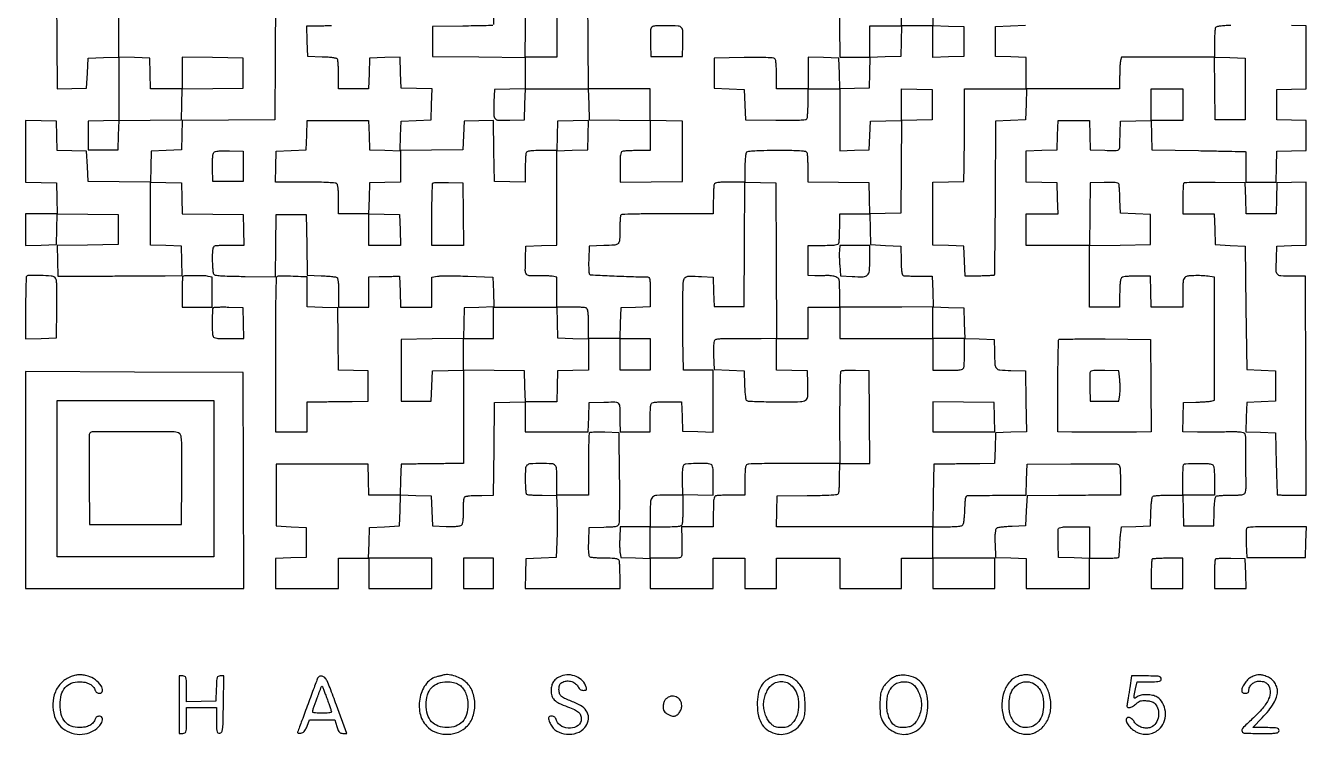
# Model space of a CAD drawing. Extents: x 179 to 1071, y 112 to 1107.
# Drawn here: x 179 to 1071, y 112 to 606 of the extents above; entities that cross this region are included whole.
import ezdxf

# ---------------------------------------------------------------- set-up
doc = ezdxf.new("R2010")
doc.units = 0

msp = doc.modelspace()

# ---------------------------------------------------------------- linework, layer by layer
for points in [[(353.021194, 626.932122), (352.760597, 583.716061), (352.5, 540.5), (320.284831, 540.236193), (288.069661, 539.972386), (287.784831, 529.736193), (287.5, 519.5), (277, 519), (266.5, 518.5), (266.215971, 507.730592), (265.931943, 496.961185), (244.215971, 497.230592), (222.5, 497.5), (222, 508), (221.5, 518.5), (211.284601, 518.784601), (201.069202, 519.069202), (200.784601, 529.284601), (200.5, 539.5), (189.75, 539.783832), (179, 540.067663), (179, 518.567663), (179, 497.067663), (189.75, 496.783832), (200.5, 496.5), (200.783832, 485.75), (201.067663, 475), (190.033832, 475), (179, 475), (179, 463.966168), (179, 452.932337), (189.75, 453.216168), (200.5, 453.5), (200.784032, 464.269789), (201.068065, 475.039577), (222.284032, 474.769789), (243.5, 474.5), (243.5, 464), (243.5, 453.5), (222.216371, 453.230014), (200.932742, 452.960029), (201.216371, 442.230014), (201.5, 431.5), (233, 431.619058, 0.000245), (245.92406, 431.67425, 0.000254), (258.708714, 431.741607, 0.000244), (269.783891, 431.810989, 0.001089), (276.284983, 431.869058), (288.069966, 432), (287.784983, 442.25), (287.5, 452.5), (276.75, 452.783832), (266, 453.067663), (266, 475.067663), (266, 497.067663), (276.75, 496.783832), (287.5, 496.5), (287.783631, 485.76979), (288.067262, 475.03958), (309.283631, 474.76979), (330.5, 474.5), (330.783832, 463.75), (331.067663, 453), (321.615619, 453, 0.00593), (317.880092, 452.955696, 0.007809), (314.475463, 452.821697, 0.005887), (311.638889, 452.632128, 0.0721), (310.581787, 452.393011, 0.190061), (309.785864, 451.663266, 0.071459), (309.315682, 450.197627, 0.035402), (309.070745, 447.679954, 0.006995), (309.015313, 443.143011, 0.009673), (309.087431, 439.728196, 0.012712), (309.292662, 436.617681, 0.010225), (309.580804, 434.050107, 0.108416), (309.937977, 433.066116, 0.216927), (311.126704, 432.288356, 0.018616), (314.82829, 431.861109, 0.013612), (320.844003, 431.557279, 0.002534), (331.903273, 431.356288), (352.961219, 431.080345), (353.23061, 452.790172), (353.5, 474.5), (364, 474.5), (374.5, 474.5), (374.769551, 453.365522), (375.039103, 432.231044), (384.769551, 431.835524, -0.006929), (388.587919, 431.627281, -0.009555), (392.008868, 431.327351, -0.00662), (394.846901, 430.985715, -0.106468), (395.75, 430.660985, -0.200997), (396.331606, 429.840721, -0.026002), (396.698973, 427.67557, -0.021483), (396.931155, 424.505891, -0.00754), (397, 419.940983), (397, 410), (407.5, 410), (418, 410), (418, 420.5), (418, 431), (425.25, 431.182616, -0.000251), (428.282399, 431.257473, -0.000232), (431.398438, 431.331383, -0.000231), (434.175464, 431.394681, -0.000769), (436, 431.432616), (439.5, 431.5), (439.783832, 420.75), (440.067663, 410), (451.033832, 410), (462, 410), (462, 420.412102), (462, 430.824204), (465.798137, 431.465895, -0.037003), (468.170676, 431.688129, -0.004123), (473.607056, 431.748907, -0.004998), (480.087521, 431.70314, -0.004032), (487.048137, 431.528242), (504.5, 430.948898), (504.783473, 420.509802), (505.066946, 410.070705), (494.783473, 409.785353), (484.5, 409.5), (484.216365, 398.769409), (483.93273, 388.038817), (462.216365, 387.769409), (440.5, 387.5), (440.5, 366), (440.5, 344.5), (451, 344.5), (461.5, 344.5), (462, 355), (462.5, 365.5), (473.25, 365.783832), (484, 366.067663), (484, 333.533832), (484, 301), (472.75, 300.925726, 0.000756), (467.680609, 300.884593, 0.000467), (461.720312, 300.821651, 0.000468), (455.83123, 300.748444, 0.000842), (451, 300.675726), (440.5, 300.5), (440.216168, 289.75), (439.932337, 279), (429, 279), (418.067663, 279), (417.783832, 289.75), (417.5, 300.5), (385.5, 300.5), (353.5, 300.5), (353.5, 279), (353.5, 257.5), (364, 257), (374.5, 256.5), (374.5, 246), (374.5, 235.5), (363.75, 235.216168), (353, 234.932337), (353, 224.466168), (353, 214), (375, 214), (397, 214), (397, 224.5), (397, 235), (407.5, 235), (418, 235), (418, 224.5), (418, 214), (440, 214), (462, 214), (462, 224.5), (462, 235), (439.966168, 235), (417.932337, 235), (418.216168, 245.75), (418.5, 256.5), (429, 257), (439.5, 257.5), (439.784686, 268.334198), (440.069372, 279.168395), (450.784686, 278.834198), (461.5, 278.5), (462, 268), (462.5, 257.5), (471.850715, 257.211141, 0.009044), (475.957683, 257.15859, 0.018924), (479.150171, 257.296386, 0.020746), (481.513859, 257.587315, 0.132968), (482.600715, 258.083586, 0.151559), (483.265688, 259.104681, 0.036119), (483.681736, 261.113655, 0.025065), (483.9285, 264.120571, 0.007941), (484, 268.622445, -0.007031), (484.062523, 273.068568, -0.025706), (484.286399, 275.877848, -0.037987), (484.652471, 277.62218, -0.308235), (485.25, 278.11535, 0.009119), (485.801517, 278.176405, 0.006205), (486.426562, 278.265064, 0.006254), (487.02778, 278.365684, 0.012489), (487.5, 278.463035, -0.04467), (488.200358, 278.56102, -0.002025), (490.625618, 278.671865, -0.003374), (493.508206, 278.772433, -0.002409), (496.736147, 278.847686), (504.972294, 279), (505.236147, 311.25), (505.5, 343.5), (516.25, 343.783832), (527, 344.067663), (527, 333.533832), (527, 323), (548.965017, 323), (570.930034, 323), (571.215017, 333.25), (571.5, 343.5), (581.722245, 343.784677, -0.003488), (588.334543, 343.922669, -0.050684), (590.662172, 343.718733, -0.165802), (591.830539, 343.053969, -0.120322), (592.534088, 341.720206, -0.014931), (592.746531, 340.752221, -0.015552), (592.897539, 339.786309, -0.015411), (592.976104, 338.945432, -0.063258), (592.943422, 338.435529, 0.043569), (592.876339, 337.788254, 0.002158), (592.850897, 335.645124, 0.003471), (592.849335, 333.095394, 0.002501), (592.881579, 330.25), (593, 323), (603.5, 323), (614, 323), (614, 331.918213, -0.006277), (614.044331, 335.449196, -0.008159), (614.178303, 338.68135, -0.006338), (614.368222, 341.373807, -0.070946), (614.606989, 342.418213, -0.204941), (615.397244, 343.232062, -0.063222), (617.080782, 343.697172, -0.030449), (620.025624, 343.940347, -0.005378), (625.572006, 344), (635.930034, 344), (636.215017, 333.75), (636.5, 323.5), (647.25, 323.216168), (658, 322.932337), (658, 344.466168), (658, 366), (647.56992, 366), (637.13984, 366), (636.81992, 387.75, -0.001889), (636.720363, 396.857852, -0.001729), (636.685706, 406.238002, -0.001728), (636.712662, 414.612139, -0.005663), (636.81227, 420.145327, -0.012188), (637.248322, 428.257475, -0.199889), (638.460453, 430.628106, -0.182464), (641.045584, 431.550148, -0.009869), (649.859204, 431.214292), (657.932828, 430.746918), (658.216414, 420.623459), (658.5, 410.5), (669, 410.5), (679.5, 410.5), (679.760648, 453.783724), (680.021296, 497.067447), (690.760648, 496.783724), (701.5, 496.5), (701.758612, 442.25), (702.017225, 388), (691.258612, 387.93983, -0.000971), (686.413526, 387.92214, -0.000602), (680.722842, 387.919258, -0.000603), (675.10418, 387.929952, -0.001088), (670.5, 387.954293, 0.007949), (666.575575, 387.921194, 0.010999), (663.059082, 387.758164, 0.007766), (660.14769, 387.513451, 0.121161), (659.211769, 387.181818, 0.193052), (658.605124, 386.30958, 0.033427), (658.279649, 384.285813, 0.023561), (658.138626, 381.18984, 0.006865), (658.211769, 376.417355), (658.5, 366.5), (669, 366), (679.5, 365.5), (679.788805, 355.535034, 0.00836), (679.987032, 351.199826, 0.019108), (680.315749, 347.944063, 0.01918), (680.737468, 345.589, 0.199883), (681.288805, 344.800347, 0.130979), (682.272109, 344.490086, 0.002143), (688.087052, 344.252233, 0.005412), (694.889847, 344.07688, 0.003547), (702.730948, 344.015313, 0.003851), (718.726348, 344.126401, 0.135259), (722.282707, 345.162662, 0.252085), (723.813811, 347.809114, 0.01633), (723.795054, 357), (723.5, 365.5), (712.75, 365.783832), (702, 366.067663), (702, 377.033832), (702, 388), (713, 388), (724, 388), (724, 399), (724, 410), (735, 410), (746, 410), (746, 399), (746, 388), (778.5, 388), (811, 388), (811, 377), (811, 366), (821.393011, 366, 0.005351), (826.960143, 366.059586, 0.030363), (829.913621, 366.30265, 0.063068), (831.601595, 366.76761, 0.205218), (832.393011, 367.581787, 0.072102), (832.632129, 368.638915, 0.005887), (832.821697, 371.475801, 0.007809), (832.955696, 374.880803, 0.005929), (833, 378.616771), (833, 388.069966), (843.25, 387.784983), (853.5, 387.5), (853.75078, 379, 0.008001), (854.167162, 369.85434, 0.165236), (855.196667, 367.34273, 0.196929), (857.49116, 366.190479, 0.012174), (865.2603, 365.784869), (875.5, 365.5), (875.769789, 344.284032), (876.039577, 323.068065), (865.269789, 322.784032), (854.5, 322.5), (854.216168, 311.75), (853.932337, 301), (843.716168, 300.878498, -0.000018), (839.011865, 300.822715, -0.00001), (833.269749, 300.754941, -0.00001), (827.453221, 300.686515, -0.000016), (822.5, 300.628498), (811.5, 300.5), (811.230498, 278.75), (810.960995, 257), (756.446666, 257), (701.932337, 257), (702.216168, 267.75), (702.5, 278.5), (723.409228, 278.698619, 0.002817), (733.806455, 278.855962, 0.012035), (740.00521, 279.13407, 0.012627), (744.063125, 279.517286, 0.225229), (745.143915, 280.198619, 0.115145), (745.470651, 281.13425, 0.007691), (745.731394, 283.981782, 0.01076), (745.918688, 287.420453, 0.007831), (745.984687, 291.25), (746, 301), (756.513853, 301), (767.027706, 301), (766.763853, 333.25), (766.5, 365.5), (757.089648, 365.789648, 0.008843), (753.421126, 365.837648, 0.012887), (750.188809, 365.739434, 0.008382), (747.52338, 365.544749, 0.175706), (746.811969, 365.211969, 0.191208), (746.459694, 364.395977, 0.000953), (746.206803, 355.295676, 0.004103), (746.02268, 344.876488, 0.002564), (745.969777, 332.672322), (745.99491, 301), (734.247455, 300.952807, -0.000793), (728.391246, 300.938568, -0.000297), (720.181521, 300.936504, -0.000294), (711.240174, 300.944838, -0.000358), (702.859852, 300.963577, 0.002953), (695.217266, 300.940993, 0.004369), (688.516103, 300.823046, 0.00204), (682.820449, 300.64975, 0.083169), (681.609852, 300.403781, 0.20132), (680.777538, 299.606767, 0.066235), (680.303584, 297.942615, 0.031036), (680.059176, 295.009165, 0.005268), (680, 289.393011), (680, 279), (670.581787, 279, 0.005951), (666.859224, 278.955695, 0.007831), (663.465525, 278.821697, 0.005915), (660.638111, 278.632106, 0.07203), (659.581787, 278.393011, 0.205218), (658.76761, 277.601595, 0.063068), (658.30265, 275.913621, 0.030363), (658.059586, 272.960143, 0.005351), (658, 267.393011), (658, 257), (646.939812, 257), (635.879624, 257), (636.005865, 248.25, -0.001027), (636.04936, 244.734939, -0.001212), (636.07562, 241.409375, -0.001058), (636.085045, 238.601305, -0.007648), (636.066053, 237.25, -0.15749), (635.614629, 235.980962, -0.180944), (634.529323, 235.302638, -0.047129), (632.101853, 235.043371, -0.003053), (625, 235), (614, 235), (614, 246), (614, 257), (624.893011, 257, 0.005003), (630.756842, 257.058671, 0.029178), (633.833669, 257.300233, 0.06089), (635.585285, 257.763049, 0.209079), (636.393011, 258.581787, 0.07203), (636.632106, 259.638111, 0.005915), (636.821697, 262.465525, 0.007831), (636.955695, 265.859224, 0.005951), (637, 269.581787), (637, 279), (627.434259, 279, 0.013421), (618.652839, 278.764238, 0.170843), (615.649476, 277.522304, 0.194265), (614.28305, 274.740087, 0.018196), (614, 266.964816), (614, 257), (603.579004, 257), (593.158008, 257), (592.823005, 249.25, 0.007765), (592.734797, 246.062893, 0.007918), (592.746507, 242.895313, 0.007738), (592.842825, 240.145131, 0.032318), (593.033015, 238.5), (593.578029, 235.5), (603.789014, 235.215017), (614, 234.930034), (614, 224.465017), (614, 214), (636, 214), (658, 214), (658, 224.5), (658, 235), (669, 235), (680, 235), (680, 224.5), (680, 214), (691, 214), (702, 214), (702, 224.5), (702, 235), (724, 235), (746, 235), (746, 224.5), (746, 214), (767.5, 214), (789, 214), (789, 224.5), (789, 235), (800, 235), (811, 235), (811, 224.5), (811, 214), (832.5, 214), (854, 214), (854, 224.5), (854, 235), (832.5, 235), (811, 235), (811, 246), (811, 257), (820.877555, 257, 0.00775), (825.465038, 257.07111, 0.021862), (828.661716, 257.310401, 0.027915), (830.855494, 257.69658, 0.163434), (831.837437, 258.304124, 0.131421), (832.277004, 259.259099, 0.010763), (832.687053, 261.999888, 0.013854), (833.019842, 265.34104, 0.010217), (833.209882, 269.054124, -0.006165), (833.420797, 273.952188, -0.03235), (833.743407, 276.626743, -0.067579), (834.233403, 278.10698, -0.26245), (835, 278.63465, -0.01907), (836.110313, 278.69176, -0.000368), (841.850999, 278.763631, -0.000888), (848.552126, 278.83069, -0.000595), (856.216168, 278.88465), (875.932337, 279), (876.216168, 289.75), (876.5, 300.5), (907, 300.779881, -0.001543), (918.833446, 300.851959, -0.002337), (929.128125, 300.834787, -0.000876), (937.982137, 300.763127, -0.057195), (939.5, 300.573771, -0.168817), (940.592675, 299.868988, -0.121614), (941.191055, 298.534141, -0.040844), (941.448808, 295.905343, -0.004024), (941.5, 289.544095), (941.5, 279.000412), (931, 278.939798, 0.000371), (925.512826, 278.904048, 0.00011), (917.121875, 278.841297, 0.000111), (907.692912, 278.766623, 0.000119), (898.5, 278.689593), (876.5, 278.5), (876, 268), (875.5, 257.5), (866.054124, 257.209882, 0.010482), (862.338585, 257.01774, 0.01414), (858.989786, 256.678669, 0.01114), (856.244126, 256.259591, 0.130478), (855.269733, 255.808896, 0.159945), (854.639631, 254.805803, 0.036405), (854.293786, 252.801719, 0.02466), (854.145353, 249.762447, 0.007277), (854.215609, 245.099013), (854.5, 235.5), (865.25, 235.216168), (876, 234.932337), (876, 224.466168), (876, 214), (898, 214), (920, 214), (920, 224.5), (920, 235), (929.940983, 235, 0.00746), (933.786464, 235.057378, 0.011518), (937.105837, 235.233054, 0.00599), (939.864695, 235.476159, 0.233445), (940.372299, 235.793375, 0.10677), (940.574085, 236.362294, 0.00702), (940.773561, 238.103455, 0.009921), (940.942349, 240.203897, 0.007236), (941.049745, 242.543375, -0.005029), (941.157143, 245.132315, -0.003738), (941.325846, 247.988754, -0.003778), (941.525526, 250.681363, -0.008533), (941.726907, 252.716215), (942.216955, 256.932429), (952.358477, 257.216215), (962.5, 257.5), (962.788805, 267.464966, -0.00836), (962.987032, 271.800174, -0.019108), (963.315749, 275.055937, -0.01918), (963.737468, 277.411, -0.199883), (964.288805, 278.199653, -0.117134), (965.171517, 278.504879, -0.006997), (967.998336, 278.747767, -0.010202), (971.406013, 278.922787, -0.007334), (975.216168, 278.984687), (984.932337, 279), (985.216168, 268.25), (985.5, 257.5), (996, 257.5), (1006.5, 257.5), (1006.788805, 267.464966, -0.00836), (1006.987032, 271.800174, -0.019108), (1007.315749, 275.055937, -0.01918), (1007.737468, 277.411, -0.199883), (1008.288805, 278.199653, -0.115495), (1009.161051, 278.504423, -0.007626), (1011.829971, 278.747767, -0.010713), (1015.052528, 278.922753, -0.007787), (1018.643011, 278.984687, 0.006483), (1023.463534, 279.055269, 0.033702), (1026.110608, 279.307461, 0.068336), (1027.644645, 279.780017, 0.194682), (1028.393011, 280.581787, 0.091671), (1029.018115, 283.948602, 0.001801), (1028.967817, 301.549783, 0.00127), (1028.805928, 319.538477, 0.139258), (1028.126581, 321.829429, 0.196609), (1027.220955, 322.472579, 0.032607), (1025.067193, 322.829141, 0.022473), (1021.717902, 323.009962, 0.006044), (1016.391893, 322.99349, -0.001772), (1011.475564, 322.936275, -0.001086), (1005.67828, 322.901944, -0.001088), (999.938622, 322.892906, -0.001939), (995.215017, 322.914061), (984.930034, 323), (985.215017, 333.25), (985.5, 343.5), (994, 343.75078, 0.004838), (997.419303, 343.884786, 0.005643), (1000.664062, 344.080136, 0.005034), (1003.402336, 344.303764, 0.033722), (1004.75, 344.519832), (1007, 345.038104), (1007, 387.907761), (1007, 430.777418), (1003.75, 431.305338, 0.026057), (999.130349, 431.810552, 0.018898), (993.955895, 431.909064, 0.01633), (989.270969, 431.66798, 0.102185), (986.982836, 430.990814, 0.131202), (985.914687, 429.991111, 0.095196), (985.326369, 428.464119, 0.039443), (985.058775, 425.772323, 0.00506), (985, 419.964816), (985, 410), (974.033832, 410), (963.067663, 410), (962.783832, 420.75), (962.5, 431.5), (952.712919, 431.5, 0.00665), (947.739107, 431.433843, 0.028066), (944.767521, 431.187479, 0.048144), (942.919948, 430.74503, 0.170654), (941.978232, 430, 0.109035), (941.605034, 428.965489, 0.009918), (941.304487, 426.223437, 0.012476), (941.090353, 422.902151, 0.009445), (941.015313, 419.25), (941, 410), (930.5, 410), (920, 410), (920, 431.480112), (920, 452.960225), (941.25, 453.230112), (962.5, 453.5), (962.5, 464), (962.5, 474.5), (952.024211, 475), (941.548422, 475.5), (941.234256, 485, 0.003898), (941.081674, 488.732732, 0.005349), (940.882353, 492.087261, 0.003526), (940.665482, 494.894518, 0.061889), (940.477454, 495.786422, 0.251949), (939.812061, 496.401073, 0.03865), (937.975787, 496.72554, 0.025261), (935.032189, 496.864347, 0.006482), (930.267408, 496.786422), (920.5, 496.5), (920.230498, 474.75), (919.960995, 453), (897.980498, 453), (876, 453), (876, 464), (876, 475), (887.033832, 475), (898.067663, 475), (897.783832, 485.75), (897.5, 496.5), (886.75, 496.783832), (876, 497.067663), (876, 508), (876, 518.932337), (886.75, 519.216168), (897.5, 519.5), (897.784983, 529.75), (898.069966, 540), (909, 540), (919.930034, 540), (920.215017, 529.75), (920.5, 519.5), (930.75, 519.215017, 0.003155), (937.434745, 519.07137, 0.051642), (939.662885, 519.267991, 0.198448), (940.66068, 519.92602, 0.140946), (941.082025, 521.215017, 0.002497), (941.123437, 522.555314, 0.000398), (941.189297, 525.178786, 0.000441), (941.261699, 528.269595, 0.000386), (941.332025, 531.5), (941.5, 539.5), (952.214647, 539.783473), (962.929295, 540.066946), (963.214647, 529.783473), (963.5, 519.5), (996, 518.965202, -0.000608), (1008.479198, 518.744669, -0.001003), (1019.026562, 518.524285, -0.000063), (1028.514268, 518.305806, -0.17361), (1028.75, 518.215202, -0.21157), (1028.851902, 518.000461, -0.000688), (1028.926563, 514.978841, -0.003603), (1028.981989, 511.540945, -0.002229), (1029, 507.5), (1029, 497), (1039.466168, 497), (1049.932337, 497), (1050.216168, 507.75), (1050.5, 518.5), (1060.75, 518.784983), (1071, 519.069966), (1071, 529.5), (1071, 539.930034), (1060.75, 540.215017), (1050.5, 540.5), (1050.5, 551), (1050.5, 561.5), (1060.75, 561.784983), (1071, 562.069966), (1071, 584), (1071, 605.930034), (1060.75, 606.215017)], [(200.5, 626.5), (200.763899, 594.21517), (201.027798, 561.930341), (211.263899, 562.21517), (221.5, 562.5), (222, 573), (222.5, 583.5), (233.25, 583.783832), (244, 584.067663), (244, 562.067663), (244, 540.067663), (233.25, 539.783832), (222.5, 539.5), (222.5, 529.5), (222.5, 519.5), (233, 519.5), (243.5, 519.5), (243.784769, 529.730595), (244.069538, 539.961189), (265.784769, 540.230595), (287.5, 540.5), (287.783631, 551.23021), (288.067262, 561.96042), (309.283631, 562.23021), (330.5, 562.5), (330.5, 573), (330.5, 583.5), (309.25, 583.769888), (288, 584.039775), (288, 573.019888), (288, 562), (277.033832, 562), (266.067663, 562), (265.783832, 572.75), (265.5, 583.5), (254.75, 583.783832), (244, 584.067663), (243.93983, 594.783832, -0.002172), (243.925436, 606.110657, -0.002792), (244.015599, 616.526206, -0.000393)], [(745.760623, 627.25), (746.021245, 584), (756.544454, 584), (767.067663, 584), (766.783832, 573.25), (766.5, 562.5), (756.284183, 562.215394), (746.068365, 561.930789), (745.784183, 572.715394), (745.5, 583.5), (734.75, 583.783832), (724, 584.067663), (724, 573.033832), (724, 562), (713, 562), (702, 562), (701.984687, 571.75, 0.007655), (701.920078, 575.577369, 0.010563), (701.73694, 579.009244, 0.007444), (701.482259, 581.852781, 0.115844), (701.162796, 582.77083, 0.230932), (700.095412, 583.427241, 0.012869), (696.091209, 583.714887, 0.012029), (689.928451, 583.849994, 0.002701), (679.428109, 583.77083), (658.5, 583.5), (658.5, 573), (658.5, 562.5), (669, 562), (679.5, 561.5), (680, 551), (680.5, 540.5), (701.428109, 540.22917, 0.002701), (711.928451, 540.150006, 0.012029), (718.091209, 540.285113, 0.012869), (722.095412, 540.572759, 0.230932), (723.162796, 541.22917, 0.115844), (723.482259, 542.147219, 0.007444), (723.73694, 544.990756, 0.010563), (723.920078, 548.422631, 0.007655), (723.984687, 552.25), (724, 562), (735, 562), (746, 562), (746, 540.465017), (746, 518.930034), (756.25, 519.215017), (766.5, 519.5), (767, 529.5), (767.5, 539.5), (778.263898, 539.783973), (789.027796, 540.067945), (788.763898, 507.783973), (788.5, 475.5), (777.784171, 475.216515), (767.068343, 474.93303), (766.784171, 485.716515), (766.5, 496.5), (745.25, 496.769888), (724, 497.039775), (724, 506.4381, 0.005963), (723.955694, 510.153043, 0.007843), (723.821697, 513.540317, 0.005931), (723.632094, 516.362347, 0.071989), (723.393011, 517.418213, 0.255133), (722.358607, 518.29797, 0.03233), (719.354935, 518.722902, 0.01678), (713.997733, 518.949887, 0.002197), (702.593011, 519, 0.003289), (693.106122, 518.937595, 0.01072), (686.827164, 518.720287, 0.009688), (682.45245, 518.389768, 0.17439), (681.2, 517.8, 0.150969), (680.671932, 516.799696, 0.019349), (680.311224, 514.369558, 0.018472), (680.074295, 511.071747, 0.008695), (680, 506.8), (680, 497), (669.606989, 497, 0.005351), (664.039857, 496.940414, 0.030363), (661.086379, 496.69735, 0.063068), (659.398405, 496.23239, 0.205218), (658.606989, 495.418213, 0.07203), (658.367894, 494.361889, 0.005915), (658.178303, 491.534475, 0.007831), (658.044305, 488.140776, 0.005951), (658, 484.418213), (658, 475), (626.059017, 475, 0.002375), (612.881197, 474.937409, 0.005014), (602.661783, 474.737818, 0.001386), (594.260559, 474.466117, 0.250586), (593.523529, 474.03807, 0.114568), (593.287138, 473.33751, 0.006655), (593.096337, 471.070962, 0.00982), (592.956918, 468.3415, 0.007049), (592.904095, 465.28807, -0.010015), (592.708179, 456.855637, -0.17412), (591.684735, 454.351908, -0.192162), (589.336973, 453.19375, -0.012655), (581.650095, 452.78388), (571.5, 452.5), (571.210352, 443.089648, 0.008055), (571.156654, 439.426942, 0.011889), (571.237748, 436.213125, 0.007219), (571.406881, 433.550798, 0.179583), (571.710352, 432.894746, 0.185337), (572.752469, 432.434798, 0.000748), (585.681974, 431.81845, 0.004015), (599.08223, 431.307527, 0.004237), (612.25, 431.022982, -0.239241), (613.1784, 430.536355, -0.113742), (613.707645, 429.255554, -0.037196), (613.949572, 426.60367, -0.004155), (614, 420.534983), (614, 410.069966), (603.75, 409.784983), (593.5, 409.5), (593.216168, 398.75), (592.932337, 388), (581.966168, 388), (571, 388), (571, 398.393011, 0.005351), (570.940414, 403.960143, 0.030363), (570.69735, 406.913621, 0.063068), (570.23239, 408.601595, 0.205218), (569.418213, 409.393011, 0.07203), (568.361889, 409.632106, 0.005915), (565.534475, 409.821697, 0.007831), (562.140776, 409.955695, 0.005951), (558.418213, 410), (549, 410), (549, 420.454687), (549, 430.909374), (545.75, 431.438054, 0.026027), (544.023953, 431.62732, 0.007294), (541.312056, 431.742883, 0.007336), (538.236869, 431.783875, 0.00766), (535.205937, 431.733367, -0.02408), (529.734629, 431.821837, -0.23639), (527.800497, 432.951386, -0.146258), (527.045025, 435.506288, -0.007936), (527.204946, 444), (527.5, 452.5), (538.25, 452.783832), (549, 453.067663), (549, 486), (549, 518.932337), (559.75, 519.216168), (570.5, 519.5), (570.785361, 529.78419), (571.070721, 540.068381), (560.285361, 539.78419), (549.5, 539.5), (549.215017, 529.25), (548.930034, 519), (538.572006, 519, 0.005378), (533.025624, 518.940347, 0.030449), (530.080782, 518.697172, 0.063222), (528.397244, 518.232062, 0.204941), (527.606989, 517.418213, 0.0721), (527.367872, 516.361111, 0.005887), (527.178303, 513.524537, 0.007809), (527.044304, 510.119908, 0.00593), (527, 506.384381), (527, 496.932337), (516.25, 497.216168), (505.5, 497.5), (505.230011, 518.784762), (504.960022, 540.069525), (494.730011, 539.784762), (484.5, 539.5), (484, 529.5), (483.5, 519.5), (461.714801, 519.2304), (439.929601, 518.960799), (440.214801, 529.2304), (440.5, 539.5), (451, 540), (461.5, 540.5), (461.783485, 551.215829), (462.06697, 561.931657), (451.283485, 562.215829), (440.5, 562.5), (440.215829, 573.283485), (439.931657, 584.06697), (429.215829, 583.783485), (418.5, 583.5), (418.216168, 572.75), (417.932337, 562), (407.466168, 562), (397, 562), (396.984687, 571.75, 0.007309), (396.922789, 575.573123, 0.010173), (396.747767, 578.991726, 0.006962), (396.504905, 581.827893, 0.117226), (396.199653, 582.711195, 0.199883), (395.411, 583.262532, 0.01918), (393.055937, 583.684251, 0.019108), (389.800174, 584.012968, 0.00836), (385.464966, 584.211195), (375.5, 584.5), (375.216168, 595.25), (374.932337, 606), (384.716168, 606.015313, 0.007737), (388.557851, 606.08078, 0.010655), (392.004857, 606.266491, 0.00756)], [(504.335803, 606.143366, -0.000195), (498.259556, 605.997056, -0.001838), (491.451202, 605.860821, -0.001123), (483.414282, 605.747616), (462.5, 605.5), (462.5, 595), (462.5, 584.5), (494.75, 584.236147), (527, 583.972294), (527, 573.019979), (527, 562.067663), (516.25, 561.783832), (505.5, 561.5), (505.204946, 553, 0.009619), (505.065344, 543.971409, 0.179386), (506.048609, 541.349379, 0.210395), (508.4457, 540.214168, 0.013848), (516.277755, 540.215323), (526.5, 540.5), (526.783832, 551.25), (527.067663, 562), (549, 562), (570.932337, 562), (571.216168, 551.25), (571.5, 540.5), (592.75, 540.230112), (614, 539.960225), (614, 529.480112), (614, 519), (605.081787, 519, 0.006277), (601.550804, 518.955669, 0.008159), (598.31865, 518.821697, 0.006338), (595.626193, 518.631778, 0.070946), (594.581787, 518.393011, 0.205372), (593.767428, 517.600948, 0.062982), (593.302552, 515.9105, 0.030315), (593.059548, 512.952209, 0.005337), (593, 507.373509), (593, 496.960995), (614.75, 497.230498), (636.5, 497.5), (636.5, 518.5), (636.5, 539.5), (625.25, 539.782751), (614, 540.065502), (614, 551.032751), (614, 562), (592.513853, 562), (571.027706, 562), (570.763853, 594.25), (570.5, 626.5)], [(549.04288, 611.377378, -0.000736), (549.066444, 605.510101, -0.000736), (549.072722, 599.646089, -0.001258), (549.058431, 594.75), (549, 584), (537.980112, 584), (526.960225, 584), (527.230112, 605.25), (527.5, 626.5)], [(504.997487, 617.616792, -0.00033), (504.823025, 606.81646, -0.194547)], [(1018.535034, 606.211195, 0.00836), (1014.199826, 606.012968, 0.019108), (1010.944063, 605.684251, 0.01918), (1008.589, 605.262532, 0.199883), (1007.800347, 604.711195, 0.117226), (1007.495095, 603.827893, 0.006962), (1007.252233, 600.991726, 0.010173), (1007.077211, 597.573123, 0.007309), (1007.015313, 593.75), (1007, 584), (974.616631, 584), (942.233263, 584), (941.630286, 581.75, 0.044946), (941.394203, 580.391033, 0.006544), (941.200423, 577.590625, 0.007361), (941.063073, 574.265037, 0.006249), (941.013655, 570.75), (941, 562), (908.5, 562), (876, 562), (876, 572.966168), (876, 583.932337), (865.25, 584.216168), (854.5, 584.5), (854.5, 595), (854.5, 605.5), (865, 606), (875.5, 606.5)]]:
    msp.add_lwpolyline(points, format="xyb")
msp.add_lwpolyline([(811, 616.5), (811, 606.067663), (821.75, 605.783832), (832.5, 605.5), (832.5, 595), (832.5, 584.5), (821.75, 584.216168), (811, 583.932337), (811, 594.966168), (811, 606), (800.033832, 606), (789.067663, 606), (788.783832, 595.25), (788.5, 584.5), (777.75, 584.216168), (767, 583.932337), (767, 594.966168), (767, 606), (778, 606), (789, 606), (789, 616.5)])
for points in [[(614.473998, 603.75, 0.047969), (614.270341, 602.400533, 0.007225), (614.16227, 599.664062, 0.008052), (614.13333, 596.419301, 0.006878), (614.204946, 593), (614.5, 584.5), (625.5, 584.5), (636.5, 584.5), (636.753736, 593, 0.009304), (636.855342, 602.043514, 0.178395), (635.878602, 604.634931, 0.204354), (633.499805, 605.796123, 0.012741), (625.5, 606, 0.00371), (618.906912, 605.95108, 0.046649), (616.433677, 605.682753, 0.14709), (615.190212, 605.014088, 0.135743)], [(875.783832, 551.25), (875.5, 540.5), (865, 540), (854.5, 539.5), (854.259838, 486.093171, -0.000819), (854.133987, 465.582254, -0.001349), (853.952336, 448.236711, -0.000104), (853.744153, 432.67616, -0.195384), (853.550272, 432.216939, -0.181212), (853.128012, 432.024882, -0.002645), (850.342816, 431.849066, -0.006855), (847.076831, 431.705136, -0.004423), (843.290434, 431.623768), (833.5, 431.5), (833, 442), (832.5, 452.5), (821.75, 452.783832), (811, 453.067663), (811, 475), (811, 496.932337), (821.75, 497.216168), (832.5, 497.5), (832.703106, 508, 0.002228), (832.78459, 513.473701, 0.000669), (832.860325, 521.804688, 0.000671), (832.920247, 531.152804, 0.000728), (832.953106, 540.25), (833, 562), (854.533832, 562), (876.067663, 562)], [(418.215017, 529.75), (418.5, 519.5), (429.25, 519.216168), (440, 518.932337), (440, 508), (440, 497.067663), (429.25, 496.783832), (418.5, 496.5), (418.216515, 485.784171), (417.93303, 475.068343), (428.716515, 474.784171), (439.5, 474.5), (439.783832, 463.75), (440.067663, 453), (429.033832, 453), (418, 453), (418, 464), (418, 475), (407.5, 475), (397, 475), (397, 484.8, 0.008695), (396.925705, 489.071747, 0.018472), (396.688776, 492.369558, 0.019349), (396.328068, 494.799696, 0.150969), (395.8, 495.8, 0.175197), (394.537589, 496.392044, 0.009311), (390.038418, 496.721201, 0.01044), (383.576319, 496.93795, 0.003163), (373.766168, 497), (352.932337, 497), (353.216168, 507.75), (353.5, 518.5), (364, 519), (374.5, 519.5), (374.784983, 529.75), (375.069966, 540), (396.5, 540), (417.930034, 540)], [(330.5, 508), (330.5, 497.5), (320, 497.5), (309.5, 497.5), (309.211141, 506.850715, -0.008898), (309.156589, 511.019073, -0.019663), (309.296615, 514.197242, -0.02258), (309.596888, 516.521045, -0.1305), (310.112128, 517.635106, -0.149751), (311.166788, 518.32726, -0.044369), (313.081903, 518.705126, -0.027023), (316.065714, 518.860698, -0.006919), (320.900987, 518.784391), (330.5, 518.5)], [(483.769502, 474.75), (484.039005, 453), (473.019502, 453), (462, 453), (462, 474.333333, -0.003067), (462.050466, 482.561556, -0.004867), (462.205463, 489.605463, -0.001337), (462.415787, 495.715674, -0.189293), (462.699448, 496.366114, -0.183378), (463.300668, 496.636532, -0.005301), (466.145783, 496.777033, -0.010046), (469.547259, 496.840477, -0.006672), (473.449448, 496.782781), (483.5, 496.5)], [(985.686013, 496.35268, 0.177907), (985.411589, 495.759435, 0.00474), (985.201516, 492.832766, 0.009348), (985.049688, 489.342961, 0.006196), (985, 485.333333), (985, 475), (995.966168, 475), (1006.932337, 475), (1007.216168, 464.25), (1007.5, 453.5), (1018, 453), (1028.5, 452.5), (1029, 409.5), (1029.5, 366.5), (1039.5, 366), (1049.5, 365.5), (1049.5, 355), (1049.5, 344.5), (1039.5, 344), (1029.5, 343.5), (1029.215407, 333.285365), (1028.930815, 323.07073), (1039.215407, 322.785365), (1049.5, 322.5), (1050.050293, 301, 0.000841), (1050.275652, 292.738752, 0.001379), (1050.497602, 285.742188, 0.000127), (1050.715128, 279.48009, 0.161135), (1050.800293, 279.25, 0.220822), (1051.004844, 279.148119, 0.000736), (1053.880671, 279.073438, 0.003784), (1057.155695, 279.01801, 0.002339), (1061.006247, 279), (1071.012494, 279), (1070.756247, 355.25), (1070.5, 431.5), (1060.704844, 431.5, -0.013476), (1053.2306, 431.701484, -0.207462), (1050.977276, 432.826381, -0.175915), (1050.063646, 435.326274, -0.009205), (1050.204946, 444), (1050.5, 452.5), (1060.75, 452.784983), (1071, 453.069966), (1071, 475.069966), (1071, 497.069966), (1060.75, 496.784983), (1050.5, 496.5), (1050.216168, 485.75), (1049.932337, 475), (1039.5, 475), (1029.067663, 475), (1028.783832, 485.75), (1028.5, 496.5), (1007.436013, 496.769346, 0.003085), (999.311969, 496.823103, 0.004901), (992.358056, 496.758056, 0.001338), (986.324385, 496.626314, 0.192551)], [(767.216168, 464.25), (767.5, 453.5), (778, 453), (788.5, 452.5), (788.784983, 442.25, 0.004846), (789.000178, 436.512346, 0.035506), (789.323928, 433.78524, 0.092186), (789.874219, 432.378981, 0.228691), (790.784983, 431.80251, 0.020939), (791.884699, 431.722336, 0.001894), (794.639964, 431.647608, 0.002456), (797.928025, 431.587049, 0.001917), (801.5, 431.55251), (810.5, 431.5), (810.783492, 420.783492), (811.066984, 410.066984), (821.783492, 409.783492), (832.5, 409.5), (832.783832, 398.75), (833.067663, 388), (822.033832, 388), (811, 388), (811, 399.034389), (811, 410.068778), (789.25, 409.998748, -0.000283), (780.134479, 409.974554, -0.000258), (770.73125, 409.959759, -0.000258), (762.325667, 409.955194, -0.000836), (756.75, 409.964359), (746, 410), (746, 420.024751, 0.00376), (745.950246, 426.641344, 0.056819), (745.655977, 428.917788, 0.161357), (744.877685, 430.153615, 0.081554), (743.268344, 431.088075, 0.037884), (741.969799, 431.47217, 0.019745), (740.305599, 431.761907, 0.019521), (738.564973, 431.925749, 0.028127), (737.018344, 431.923547, -0.008568), (735.334545, 431.855269, -0.003934), (733.138201, 431.821166, -0.003894), (730.825738, 431.821467, -0.005375), (728.75, 431.860223), (724, 432), (724, 442.5), (724, 453), (734.393011, 453, 0.005351), (739.960143, 453.059586, 0.030363), (742.913621, 453.30265, 0.063068), (744.601595, 453.76761, 0.205218), (745.393011, 454.581787, 0.07203), (745.632106, 455.638111, 0.005915), (745.821697, 458.465525, 0.007831), (745.955695, 461.859224, 0.005951), (746, 465.581787), (746, 475), (756.466168, 475), (766.932337, 475)], [(745.855386, 449.75, 0.024446), (745.747243, 448.021353, 0.006711), (745.746772, 445.292503, 0.006766), (745.829727, 442.195785, 0.007014), (745.99598, 439.139371), (746.5, 431.778741), (754.677367, 431.315315, 0.01841), (762.440439, 431.161616, 0.187997), (765.363685, 432.358708, 0.186639), (766.717071, 435.222832, 0.018102), (767, 443.035184), (767, 453), (756.609406, 453), (746.218812, 453)], [(179.666667, 431.333333, 0.189801), (179.3961, 430.711254, 0.001218), (179.195833, 424.585895, 0.004643), (179.048092, 417.538437, 0.002919), (179, 409.299502), (179, 387.932337), (189.75, 388.216168), (200.5, 388.5), (200.754296, 409, 0.002073), (200.852956, 420.948209, 0.01757), (200.686301, 426.317956, 0.038884), (200.252535, 429.311683, 0.180386), (199.313166, 430.75, 0.143383), (196.907412, 431.62949, 0.008995), (189.280927, 431.993331, 0.007458), (181.535771, 432.107706, 0.198873)], [(288.527465, 431.194132, 0.183225), (288.315235, 430.722654, 0.003003), (288.154943, 427.786193, 0.007363), (288.038139, 424.33193, 0.004769), (288, 420.333333), (288, 410), (298.5, 410), (309, 410), (309, 420.420545), (309, 430.841089), (306.25, 431.384429, 0.042934), (302.724363, 431.771145, 0.008543), (296.37883, 431.81143, 0.003636), (289.68507, 431.690863, 0.19235)], [(354.25, 431.270113, 0.310093), (353.546187, 430.311385, 0.00222), (353.257821, 419.802733, 0.004801), (353.052191, 404.449337, 0.000948), (353, 376.916667), (353, 323), (364, 323), (375, 323), (375, 333.5), (375, 344), (385.25, 344.072108, 0.00076), (389.967405, 344.112467, 0.000422), (395.720312, 344.17529, 0.000421), (401.544418, 344.248714, 0.000681), (406.5, 344.322108), (417.5, 344.5), (417.5, 355), (417.5, 365.5), (407.269405, 365.784769), (397.038811, 366.069538), (396.769405, 387.784769), (396.5, 409.5), (385.75, 409.783832), (375, 410.067663), (375, 420.533832), (375, 431), (370.75, 431.180577, 0.00207), (363.492988, 431.458824, 0.007189), (358.798415, 431.55181, 0.008145), (355.594111, 431.517001, 0.077406)], [(309.699448, 409.366114, 0.193916), (309.111482, 407.984389, 0.003642), (309.015721, 399.9762, 0.006249), (309.075827, 392.294411, 0.086738), (309.606989, 389.581787, 0.205485), (310.399526, 388.767294, 0.062919), (312.091792, 388.302479, 0.03028), (315.053621, 388.059521, 0.005326), (320.640821, 388), (331.067663, 388), (330.783832, 398.75), (330.5, 409.5), (320.449448, 409.782781, 0.006672), (316.547259, 409.840477, 0.010046), (313.145783, 409.777033, 0.005301), (310.300668, 409.636532, 0.183378)], [(962.763853, 355.25), (963.027706, 323), (952.763853, 322.926805, -0.00126), (944.527276, 322.888824, -0.000694), (934.455126, 322.881746, -0.00058), (922.339842, 322.904102, -0.000334), (907.75, 322.957682), (898, 323), (898, 354.833333, -0.002001), (898.049029, 367.086392, -0.003231), (898.199888, 377.515513, -0.000593), (898.402981, 386.698691, -0.192864), (898.680468, 387.347135, -0.194926), (899.328722, 387.621499, -0.000608), (908.434599, 387.750224, -0.003285), (918.778546, 387.815907, -0.002034), (930.930468, 387.763802), (962.5, 387.5)], [(920.44275, 364.711405, 0.081149), (920.248444, 363.774362, 0.00524), (920.158923, 360.981301, 0.007536), (920.137209, 357.634347, 0.00554), (920.210159, 353.924983), (920.5, 344.5), (930.5, 344.5), (940.5, 344.5), (941.08534, 348.886315, 0.022863), (941.269448, 350.99849, 0.010307), (941.326793, 353.780045, 0.01018), (941.266834, 356.724741, 0.013684), (941.08534, 359.386315), (940.5, 365.5), (930.732592, 365.786422, 0.006215), (925.820487, 365.869374, 0.027145), (922.9185, 365.724677, 0.046335), (921.158442, 365.373938, 0.232847)], [(223.453816, 321.740243, 0.089548), (223.261817, 320.729866, 0.000598), (223.19019, 311.747155, 0.00234), (223.168607, 301.460077, 0.00149), (223.235201, 289.490243), (223.5, 258.5), (255.5, 258.5), (287.5, 258.5), (287.765726, 289.5, 0.001225), (287.879013, 308.006621, 0.012082), (287.71941, 315.793845, 0.024457), (287.315418, 320.099227, 0.201729), (286.324597, 321.75, 0.157681), (282.495237, 323.016106, 0.001671), (254.221233, 323.106234, 0.001077), (225.335041, 323.03952, 0.309316)], [(571.699448, 322.366114, 0.189293), (571.415787, 321.715674, 0.001337), (571.205463, 315.605463, 0.004867), (571.050466, 308.561556, 0.003067), (571, 300.333333), (571, 279), (560, 279), (549, 279), (549, 289.393011, 0.010922), (548.826317, 297.343494, 0.180645), (547.808678, 299.74294, 0.192687), (545.492344, 300.809561, 0.012707), (538, 301, 0.012271), (530.531838, 300.816682, 0.186749), (528.210179, 299.784543, 0.185778), (527.18196, 297.456198, 0.012122), (527, 289.952028, 0.008759), (527.066748, 286.142082, 0.013338), (527.270813, 282.839398, 0.007889), (527.554801, 280.122804, 0.228161), (527.921915, 279.548259, 0.119368), (528.627884, 279.317468, 0.004193), (531.515748, 279.115087, 0.007577), (534.956352, 278.955235, 0.005205), (538.861637, 278.87374), (548.879443, 278.768995), (549.189722, 268.090588, -0.006001), (549.272925, 263.210318, -0.003454), (549.261981, 257.330612, -0.00345), (549.169428, 251.42456, -0.005759), (549, 246.456091), (548.5, 235.5), (538, 235), (527.5, 234.5), (527.215017, 224.25), (526.930034, 214), (559.965017, 214), (593, 214), (593, 222.918213, 0.006277), (592.955669, 226.449196, 0.008159), (592.821697, 229.68135, 0.006338), (592.631778, 232.373807, 0.070946), (592.393011, 233.418213, 0.194682), (591.644645, 234.219983, 0.068336), (590.110608, 234.692539, 0.033702), (587.463534, 234.944731, 0.006483), (582.643011, 235.015313, -0.008261), (579.047029, 235.080753, -0.011234), (575.807342, 235.266219, -0.008287), (573.127797, 235.524864, -0.113628), (572.211769, 235.847958, -0.19692), (571.604266, 236.705135, -0.033714), (571.278982, 238.717063, -0.023663), (571.138177, 241.804805, -0.006827), (571.211769, 246.582645), (571.5, 256.5), (581.7397, 256.784869, 0.004083), (588.06668, 257.012609, 0.046151), (590.549236, 257.353301, 0.139541), (591.796848, 258.044483, 0.141875), (592.483723, 259.284869, 0.053051), (592.680444, 260.946326, 0.000974), (592.768219, 269.80868, 0.002393), (592.801002, 280.15148, 0.001596), (592.744023, 292), (592.5, 322.5), (582.449448, 322.782781, 0.006672), (578.547259, 322.840477, 0.010046), (575.145783, 322.777033, 0.005301), (572.300668, 322.636532, 0.183378)], [(637.178413, 299.714974, 0.140293), (636.748657, 298.736797, 0.013553), (636.466028, 296.132107, 0.015634), (636.302002, 292.835447, 0.009737), (636.305968, 288.964974), (636.5, 279.5), (647.25, 279.216168), (658, 278.932337), (658, 289.359179, 0.005326), (657.940479, 294.946379, 0.03028), (657.697521, 297.908208, 0.062919), (657.232706, 299.600474, 0.205485), (656.418213, 300.393011, 0.087178), (652.996261, 301.059968, 0.013452), (646.051954, 301.002156, 0.008917), (638.950145, 300.624971, 0.204579)], [(1005.418213, 300.393011, -0.205218), (1006.23239, 299.601595, -0.063068), (1006.69735, 297.913621, -0.030363), (1006.940414, 294.960143, -0.005351), (1007, 289.393011), (1007, 279), (996, 279), (985, 279), (985, 289.333333, -0.006022), (985.048276, 293.341612, -0.009111), (985.195833, 296.827083, -0.004516), (985.399803, 299.754503, -0.178563), (985.666667, 300.333333, -0.194545), (987.015008, 300.905165, -0.003449), (995.049326, 300.984863, -0.005978), (1002.751045, 300.916057, -0.086595)], [(920, 245.966168), (920, 234.932337), (909.25, 235.216168), (898.5, 235.5), (898.210159, 244.924983, -0.005394), (898.136178, 248.631743, -0.007376), (898.154817, 251.970602, -0.005045), (898.239658, 254.758353, -0.081654), (898.428774, 255.674983, -0.241018), (899.150647, 256.322788, -0.034741), (901.157558, 256.706476, -0.023677), (904.342601, 256.936534, -0.00619), (909.468615, 257), (920, 257)], [(1029.428774, 255.674983, 0.081654), (1029.239658, 254.758353, 0.005045), (1029.154817, 251.970602, 0.007376), (1029.136178, 248.631743, 0.005394), (1029.210159, 244.924983), (1029.5, 235.5), (1050, 235.5), (1070.5, 235.5), (1070.783832, 246.25), (1071.067663, 257), (1050.502447, 257, 0.002631), (1039.97284, 256.944601, 0.013068), (1034.058858, 256.727711, 0.015137), (1030.329498, 256.379632, 0.277041)], [(963.666667, 234.333333, 0.177413), (963.400114, 233.758552, 0.004912), (963.195833, 230.973958, 0.009526), (963.048294, 227.649913, 0.006327), (963, 223.833333), (963, 214), (974, 214), (985, 214), (985, 224.5), (985, 235), (974.666667, 235, 0.006022), (970.658388, 234.951724, 0.009111), (967.172917, 234.804167, 0.004516), (964.245497, 234.600197, 0.178563)], [(1007.699448, 234.366114, 0.176241), (1007.420111, 233.767337, 0.005323), (1007.205463, 230.983588, 0.009942), (1007.050687, 227.652202, 0.006636), (1007, 223.833333), (1007, 214), (1018.034983, 214), (1029.069966, 214), (1028.784983, 224.25), (1028.5, 234.5), (1018.449448, 234.782781, 0.006672), (1014.547259, 234.840477, 0.010046), (1011.145783, 234.777033, 0.005301), (1008.300668, 234.636532, 0.183378)], [(210.655189, 152.541351, 0.10882), (204.129389, 148.456509, 0.100663), (199.702289, 141.902434, 0.093071), (197.968434, 133.679699, 0.078487), (199.16244, 124.852162, 0.105218), (202.42402, 118.892663, 0.095327), (207.932198, 114.52618, 0.092822), (214.803173, 112.437597, 0.093525), (221.945032, 112.985199, 0.088377), (227.331264, 115.516518, 0.083368), (231.638956, 119.794822, 0.188146), (232.52698, 123.264976, 0.379083), (230.567388, 125, 0.061149), (229.499882, 124.868956, 0.082371), (228.60805, 124.482755, 0.08871), (227.936101, 123.85678, 0.084328), (227.508279, 123.026085, -0.105962), (226.08797, 120.536625, -0.08529), (223.669117, 118.616245, -0.073405), (220.398706, 117.406461, -0.051987), (216.5, 117, -0.09148), (210.727359, 118.06507, -0.126935), (206.45697, 121.09715, -0.113001), (203.866655, 126.124026, -0.062772), (203, 133, -0.062772), (203.866655, 139.875974, -0.113001), (206.45697, 144.90285, -0.126935), (210.727359, 147.93493, -0.09148), (216.5, 149, -0.051987), (220.398706, 148.593539, -0.073405), (223.669117, 147.383755, -0.08529), (226.08797, 145.463375, -0.105962), (227.508279, 142.973915, 0.084328), (227.936101, 142.14322, 0.08871), (228.60805, 141.517245, 0.082371), (229.499882, 141.131044, 0.061149), (230.567388, 141, 0.379294), (232.48753, 142.701362, 0.181833), (231.645003, 146.158303, 0.083838), (227.570587, 150.393249, 0.091912), (222.453076, 152.891347, 0.022282), (219.037686, 153.677559, 0.052888), (216.440816, 153.875357, 0.054065), (213.894783, 153.52258, 0.024202)], [(286, 133), (286, 113), (288.5, 113, 0.104331), (289.950811, 113.306062, 0.224677), (290.680556, 114.15, 0.064117), (290.955995, 116.064536, 0.003707), (291, 122), (291, 131), (301.5, 131), (312, 131), (312, 121.930449, 0.003641), (312.042669, 116.071705, 0.059351), (312.303212, 114.126183, 0.235151), (312.981707, 113.342528, 0.134901), (314.25, 113.180449, 0.222375), (315.564031, 114.038936, 0.107788), (316.24801, 115.974289, 0.026329), (316.552892, 120.182708, 0.001486), (316.77114, 133.25), (317.04228, 153), (314.560073, 153, 0.106584), (313.124665, 152.6905, 0.212974), (312.368725, 151.839627, 0.064353), (312.023515, 149.922741, 0.00416), (311.788933, 144.25), (311.5, 135.5), (301.25, 135.215017), (291, 134.930034), (291, 143.965017, 0.003684), (290.956076, 149.925856, 0.063889), (290.680824, 151.846502, 0.224551), (289.950864, 152.692806, 0.104705), (288.5, 153), (286, 153)], [(382.130773, 150.816376, 0.000936), (381.553515, 149.270995, 0.000061), (379.883991, 144.774185, 0.000088), (377.895839, 139.414269, 0.000066), (375.704135, 133.5, -0.000168), (373.497713, 127.549734, -0.000215), (371.464303, 122.078911, -0.000164), (369.756031, 117.493529, -0.001868), (369.073325, 115.683527, 0.013497), (368.4555, 113.92257, 0.220054), (368.530259, 113.316675, 0.270294), (369.025736, 113.054391, 0.019688), (370.626698, 113.183527, 0.077909), (372.012346, 113.575028, 0.100822), (373.075885, 114.353459, 0.070337), (374.001815, 115.714007, 0.021439), (375.006934, 118), (376.759427, 122.5), (385.580161, 122.5), (394.400894, 122.5), (395.876015, 117.75, 0.016115), (396.788409, 115.114971, 0.088485), (397.561737, 113.830906, 0.144435), (398.543006, 113.208394, 0.069723), (400.03019, 113), (402.709245, 113), (395.477354, 132.75, 0.002251), (391.009066, 144.78465, 0.024123), (388.942024, 149.563394, 0.067776), (387.36908, 151.903359, 0.182887), (385.623216, 152.816376, 0.048068), (384.312408, 152.847852, 0.112477), (383.379864, 152.563398, 0.117797), (382.688948, 151.913791, 0.05564)], [(469.5, 153.508524, -0.015485), (468.947135, 153.342935, -0.003603), (468.008577, 153.100448, -0.003714), (466.92374, 152.83704, -0.003632), (465.827072, 152.587763, 0.174861), (458.213844, 147.788492, 0.112154), (453.729054, 138.230904, 0.10507), (453.662562, 127.132011, 0.137798), (458.297728, 118.168633, 0.103089), (464.093926, 114.081041, 0.089064), (471.354208, 112.372612, 0.088551), (478.792649, 113.293642, 0.100252), (485.09683, 116.73493, 0.122687), (490.175143, 123.742029, 0.095928), (491.971328, 132.996091, 0.095961), (490.183256, 142.248966, 0.122879), (485.111244, 149.252941, 0.061151), (481.547536, 151.574332, 0.047305), (477.207984, 153.21107, 0.049117), (472.90714, 153.940377, 0.098263)], [(552.000513, 152.876547, 0.053699), (548.80892, 151.187588, 0.090286), (546.647604, 149.074549, 0.093429), (545.415655, 146.390418, 0.06107), (545, 143, 0.072479), (545.56367, 139.131943, 0.125668), (547.221687, 136.362412, 0.086579), (550.492497, 134.083153, 0.022088), (556.485046, 131.607894, -0.020792), (561.326006, 129.622972, -0.076845), (564.073614, 127.806736, -0.118755), (565.499902, 125.70809, -0.090374), (566, 122.963858, -0.233183), (563.844483, 118.59323, -0.15018), (558.4458, 116.583878, -0.134824), (552.413393, 117.868727, -0.191667), (548.862107, 121.965715, 0.038502), (548.231476, 123.407215, 0.090618), (547.504889, 124.324131, 0.108498), (546.591189, 124.827803, 0.072036), (545.402175, 125, 0.085185), (543.785134, 124.722491, 0.280995), (543.130796, 123.918299, 0.128622), (543.315662, 122.393956, 0.016637), (544.634845, 119.357078, 0.149686), (548.93864, 114.645817, 0.1101), (555.704561, 112.448002, 0.107218), (562.914376, 113.308974, 0.135525), (568.426999, 117.095612, 0.11249), (570.813838, 121.731465, 0.1448), (570.641369, 126.497632, 0.131234), (567.831986, 130.741561, 0.084896), (562.798872, 133.866891, -0.006265), (555.217218, 137.061888, -0.06321), (552.278613, 138.813843, -0.147217), (550.954997, 140.689217, -0.080741), (550.5, 143.488468, -0.025675), (550.612222, 145.672498, -0.095011), (551.007872, 146.988114, -0.114719), (551.816981, 147.929407, -0.046381), (553.278402, 148.804704, -0.103708), (556.181348, 149.515916, -0.085096), (559.350915, 149.081545, -0.087826), (562.107734, 147.642173, -0.122326), (563.831226, 145.471073, 0.055766), (564.492362, 144.365481, 0.083555), (565.31077, 143.597355, 0.085589), (566.319955, 143.151233, 0.061445), (567.545949, 143, 0.028262), (568.94926, 143.079384, 0.191205), (569.551092, 143.401066, 0.216058), (569.72705, 144.021134, 0.036699), (569.449107, 145.25, 0.118143), (566.920455, 149.555868, 0.098451), (562.555056, 152.596111, 0.095434), (557.232894, 153.796153, 0.103091)], [(699.740524, 152.570688, 0.077109), (694.673892, 149.824654, 0.10107), (691.215778, 145.871959, 0.086425), (689.243052, 140.380555, 0.043142), (688.605048, 133, 0.054972), (689.481237, 125.054617, 0.095415), (692.117711, 118.987272, 0.108627), (696.526487, 114.845202, 0.08832), (702.603133, 112.54663, 0.10007), (708.005973, 112.622434, 0.079548), (713.451584, 114.748801, 0.078339), (718.033968, 118.510735, 0.091885), (720.938666, 123.3151, 0.072427), (721.794526, 127.216806, 0.022339), (721.955432, 133.249711, 0.022321), (721.577772, 139.270876, 0.07283), (720.581906, 143.127876, 0.058439), (718.765423, 146.338834, 0.047723), (716.140433, 149.290149, 0.048636), (713.070178, 151.630396, 0.068806), (709.931325, 153.019696, 0.021312), (707.020281, 153.721845, 0.059594), (704.93022, 153.878927, 0.056762), (702.805315, 153.541604, 0.017982)], [(785.604322, 153.005326, 0.071877), (782.71922, 151.618475, 0.042159), (779.724617, 149.217296, 0.041605), (777.113201, 146.284564, 0.060083), (775.376839, 143.282119, 0.07604), (774.399794, 139.495421, 0.021235), (774.042426, 133.368656, 0.021382), (774.208244, 127.219267, 0.072833), (775.061334, 123.3151, 0.091885), (777.966032, 118.510735, 0.078339), (782.548416, 114.748801, 0.079548), (787.994027, 112.622434, 0.10007), (793.396867, 112.54663, 0.08835), (799.464326, 114.842136, 0.108354), (803.87266, 118.980284, 0.095028), (806.521253, 125.046784, 0.05463), (807.423899, 133, 0.058862), (806.498033, 141.105872, 0.100406), (803.658323, 147.273956, 0.113335), (798.933165, 151.364121, 0.090523), (792.494902, 153.406823, 0.026557), (790.753454, 153.53518, 0.019671), (788.822897, 153.498756, 0.019997), (786.997959, 153.318986, 0.041623)], [(870.218696, 152.744274, 0.13788), (864.525334, 148.980226, 0.092345), (860.565438, 142.197472, 0.081099), (858.973835, 133.569756, 0.072977), (860.108653, 124.546924, 0.101909), (863.005403, 118.899327, 0.092753), (867.982628, 114.631855, 0.094342), (874.086862, 112.502257, 0.110101), (880.20009, 112.941802, 0.123651), (886.956114, 116.965424, 0.104976), (891.507557, 123.936562, 0.095098), (893.113199, 132.780406, 0.082476), (891.47367, 142.074627, 0.033192), (889.91974, 145.693931, 0.064399), (888.144392, 148.286028, 0.066111), (885.80136, 150.29839, 0.036795), (882.5, 152.119269, 0.035956), (879.338624, 153.304166, 0.059036), (876.5251, 153.783602, 0.057677), (873.631464, 153.597056, 0.032642)], [(948.031833, 144.75, -0.001522), (947.533343, 141.389824, -0.001641), (947.026419, 138.115625, -0.001548), (946.57347, 135.308556, -0.007862), (946.291792, 133.75, 0.025964), (946.07992, 132.274391, 0.151278), (946.241351, 131.515468, 0.211632), (946.767007, 131.120963, 0.056738), (947.829545, 131, 0.090271), (948.806687, 131.177865, 0.035937), (950.048587, 131.750362, 0.034095), (951.332577, 132.576911, 0.036335), (952.463516, 133.554425, -0.039316), (954.001122, 134.867524, -0.08146), (955.407883, 135.574432, -0.069607), (957.107962, 135.855947, -0.022659), (959.658346, 135.804425, -0.024721), (962.068202, 135.526209, -0.063469), (963.745828, 135.023502, -0.076962), (965.048984, 134.185405, -0.051572), (966.249376, 132.877578, -0.125148), (968.035416, 128.539193, -0.102002), (967.724427, 123.510436, -0.107927), (965.49882, 119.236331, -0.156442), (961.932272, 116.973755, -0.082831), (958.886377, 116.699896, -0.071605), (955.749279, 117.396737, -0.073802), (953.023911, 118.917205, -0.099653), (951.176088, 121.041422, 0.090967), (949.363212, 123.199384, 0.142318), (947.152316, 124.154825, 0.294598), (945.769517, 123.490583, 0.214026), (945.544957, 121.75, 0.083991), (946.900437, 119.020822, 0.052683), (949.29319, 116.367632, 0.051346), (952.279865, 114.19414, 0.06596), (955.412861, 112.888828, 0.06473), (959.23648, 112.374337, 0.071409), (962.932842, 112.888088, 0.070581), (966.370297, 114.429794, 0.061145), (969.433826, 116.93093, 0.123577), (972.31448, 121.984626, 0.095773), (972.830073, 128.320025, 0.097712), (970.955623, 134.28302, 0.135281), (967.07955, 138.293937, 0.082809), (963.935253, 139.507435, 0.048114), (959.901328, 139.940439, 0.048645), (955.980515, 139.600695, 0.107249), (953.222506, 138.443296, -0.055053), (951.731133, 137.626582, -0.470101), (951.143541, 137.938386, -0.099518), (951.135685, 139.325506, -0.004635), (952.082864, 143.950779), (953.165728, 149), (961.582864, 149, 0.004956), (966.661773, 149.050343, 0.053416), (968.697858, 149.309403, 0.173371), (969.635254, 149.919027, 0.164165), (970, 151, 0.192034), (969.564313, 152.092569, 0.156674), (968.45188, 152.701853, 0.043941), (966.005305, 152.953337, 0.003651), (959.615041, 153), (949.230082, 153)], [(1033.269695, 152.517413, 0.083536), (1030.792586, 150.905912, 0.046974), (1028.383856, 148.233033, 0.047392), (1026.58079, 145.258022, 0.112476), (1026.003738, 142.75, 0.101789), (1026.161556, 141.974422, 0.139837), (1026.607516, 141.424626, 0.107846), (1027.377278, 141.102285, 0.045458), (1028.5, 141, 0.045097), (1029.657762, 141.104635, 0.117249), (1030.419175, 141.438922, 0.146045), (1030.850149, 142.025534, 0.086108), (1031, 142.889216, -0.116237), (1031.580538, 145.352682, -0.098571), (1033.222312, 147.470801, -0.092222), (1035.659628, 148.902098, -0.086984), (1038.5, 149.4, -0.034896), (1040.354949, 149.27038, -0.062586), (1041.826438, 148.871774, -0.069756), (1043.044613, 148.159933, -0.055562), (1044.128841, 147.089216, -0.162925), (1045.847264, 142.491049, -0.115316), (1044.771221, 137.042493, -0.072336), (1040.628163, 130.564798, -0.027741), (1033.17598, 122.862707, 0.010723), (1026.560428, 116.475171, 0.341101), (1026.298613, 114.37524, 0.257505), (1028.364356, 113.155641, 0.007317), (1039, 113, 0.002682), (1047.134523, 113.04363, 0.035495), (1050.125, 113.288462, 0.134742), (1051.477318, 113.893213, 0.224251), (1052, 115, 0.175095), (1051.607815, 116.085586, 0.167174), (1050.604492, 116.695439, 0.049389), (1048.412417, 116.95126, 0.00437), (1042.835938, 117), (1033.671876, 117), (1040.345934, 123.913124, 0.023175), (1044.806385, 128.983785, 0.035019), (1048.150022, 133.817973, 0.041403), (1050.277562, 138.196114, 0.090302), (1050.978038, 141.848871, 0.078651), (1050.492105, 145.116512, 0.071402), (1049.015876, 148.194764, 0.071449), (1046.734563, 150.731746, 0.078949), (1043.902718, 152.422248, 0.024174), (1040.702, 153.526706, 0.068855), (1038.374692, 153.869979, 0.073908), (1036.136545, 153.557773, 0.030993)], [(388.9425, 137.155947, -0.003393), (390.113959, 133.911113, -0.004902), (391.10186, 131.025739, -0.00263), (391.899392, 128.57661, -0.077542), (392, 127.931781, -0.352746), (391.704117, 127.564568, -0.017987), (390.090625, 127.273711, -0.022134), (387.991956, 127.067125, -0.013466), (385.5, 127, -0.011914), (383.007943, 127.059389, -0.019645), (380.909375, 127.242299, -0.01446), (379.271191, 127.49851, -0.361275), (379, 127.824848, -0.084149), (379.387482, 130.110887, -0.003752), (382.095105, 137.685397, -0.001575), (385.03925, 145.65273, -0.546004), (385.566039, 145.767294, -0.102369), (385.751847, 145.484538, -0.000918), (386.689446, 143.106139, -0.003109), (387.747542, 140.357391, -0.001997)], [(480.580035, 147.114322, -0.082712), (483.27282, 144.787403, -0.066654), (485.307256, 141.542396, -0.060077), (486.574177, 137.544331, -0.04675), (487, 133, -0.070071), (486.044253, 126.213599, -0.114665), (483.231717, 121.163638, -0.122446), (478.636715, 118.082849, -0.086955), (472.5, 117.007476, -0.086955), (466.363285, 118.082849, -0.122446), (461.768283, 121.163638, -0.114665), (458.955747, 126.213599, -0.070071), (458, 133, -0.070071), (458.955747, 139.786401, -0.114665), (461.768283, 144.836362, -0.122446), (466.363285, 147.917151, -0.086955), (472.5, 148.992524, -0.027141), (474.797126, 148.867742, -0.029974), (476.991017, 148.494612, -0.032144), (478.960412, 147.901209, -0.047703)], [(712.838591, 146.007563, -0.117417), (716.22875, 140.498302, -0.077873), (717.434678, 133.139833, -0.077392), (716.332113, 125.717487, -0.112829), (713.020672, 120.022129, -0.032959), (711.338419, 118.443779, -0.076284), (709.852738, 117.562531, -0.070683), (708.100819, 117.130143, -0.025216), (705.521867, 117, -0.025726), (702.998004, 117.129945, -0.064488), (701.206878, 117.5525, -0.070541), (699.678317, 118.390187, -0.035822), (698.017351, 119.828803, -0.064408), (696.056947, 122.371728, -0.041248), (694.447276, 125.741162, -0.040305), (693.371622, 129.444777, -0.050566), (693.011154, 133, -0.050566), (693.371622, 136.555223, -0.040305), (694.447276, 140.258838, -0.041248), (696.056947, 143.628272, -0.064408), (698.017351, 146.171197, -0.099081), (701.410828, 148.432918, -0.100689), (705.393656, 149.197497, -0.09956), (709.395057, 148.346693, -0.094637)], [(796.885708, 147.3675, -0.094233), (799.160197, 145.030633, -0.046083), (801.130844, 141.352528, -0.044302), (802.497181, 137.104801, -0.055724), (802.956076, 133, -0.055724), (802.497181, 128.895199, -0.044302), (801.130844, 124.647472, -0.046083), (799.160197, 120.969367, -0.094233), (796.885708, 118.6325, -0.099708), (794.230354, 117.471276, -0.050083), (790.578695, 117.055341, -0.050201), (786.944453, 117.372264, -0.106326), (784.352869, 118.465394, -0.093692), (782.11054, 120.764277, -0.054759), (780.339101, 124.194496, -0.049332), (779.192174, 128.359603, -0.043171), (778.81385, 132.861863, -0.028145), (779.084607, 137.466722, -0.056049), (779.905438, 141.020618, -0.065611), (781.382501, 143.928408, -0.055646), (783.635837, 146.538309, -0.101052), (786.452656, 148.249807, -0.070634), (790.102713, 149.003148, -0.070371), (793.833216, 148.711541, -0.098439)], [(882.486321, 146.8321, -0.070161), (884.868384, 144.346776, -0.061272), (886.601633, 141.186884, -0.055105), (887.650321, 137.386057, -0.039799), (888, 133, -0.063709), (887.154445, 126.390837, -0.102022), (884.649315, 121.306873, -0.118914), (880.667976, 118.133755, -0.109482), (875.552233, 117, -0.085119), (872.262705, 117.564092, -0.082854), (869.314737, 119.193722, -0.076426), (866.872394, 121.826348, -0.058597), (865.063618, 125.3151, -0.064284), (864.242063, 128.779293, -0.031035), (864.048415, 133.34233, -0.031036), (864.42181, 137.903063, -0.063093), (865.37882, 141.364218, -0.103277), (868.441958, 145.826228, -0.113993), (872.937505, 148.498816, -0.120441), (877.950575, 148.848439, -0.124746)], [(625, 137, 0.097844), (623.784568, 135.186016, 0.063253), (623.110818, 132.741374, 0.064545), (623.077062, 130.273639, 0.11893), (623.765313, 128.399704, 0.092908), (624.861942, 127.277817, 0.035029), (626.750465, 126.142001, 0.035194), (628.80046, 125.272658, 0.08287), (630.434259, 125, 0.149077), (632.413458, 125.60352, 0.084396), (634.245668, 127.346141, 0.076523), (635.550268, 129.796073, 0.08434), (636, 132.443296, 0.143686), (634.925737, 136.104352, 0.152985), (632.063814, 138.49708, 0.15299), (628.348302, 138.829016, 0.143696)]]:
    msp.add_lwpolyline(points, format="xyb", close=True)
for points in [[(1028.5, 562), (1028.5, 540.5), (1018, 540.5), (1007.5, 540.5), (1007.230403, 562.284031), (1006.960806, 584.068061), (1017.730403, 583.784031), (1028.5, 583.5)], [(810.5, 551), (810.5, 540.5), (799.75, 540.216168), (789, 539.932337), (789, 551), (789, 562.067663), (799.75, 561.783832), (810.5, 561.5)], [(985, 551), (985, 540), (974, 540), (963, 540), (963, 551), (963, 562), (974, 562), (985, 562)], [(549.216168, 399.25), (549.5, 388.5), (560.25, 388.216168), (571, 387.932337), (571, 377), (571, 366.067663), (560.25, 365.783832), (549.5, 365.5), (549.216168, 354.75), (548.932337, 344), (538, 344), (527.067663, 344), (526.783832, 354.75), (526.5, 365.5), (505.25, 365.769888), (484, 366.039775), (484, 377.019888), (484, 388), (494.5, 388), (505, 388), (505, 399), (505, 410), (526.966168, 410), (548.932337, 410)], [(614, 377), (614, 366), (603.5, 366), (593, 366), (593, 377), (593, 388), (603.5, 388), (614, 388)], [(179, 289.506286), (179, 214), (255.006326, 214), (331.012652, 214), (330.756326, 289.25), (330.5, 364.5), (254.75, 364.756286), (179, 365.012572)], [(310, 290.5), (310, 236), (255.5, 236), (201, 236), (201, 290.5), (201, 345), (255.5, 345), (310, 345)], [(811, 333.519888), (811, 323), (832.534983, 323), (854.069966, 323), (853.784983, 333.25), (853.5, 343.5), (832.25, 343.769888), (811, 344.039775)], [(484, 224.5), (484, 214), (494.5, 214), (505, 214), (505, 224.5), (505, 235), (494.5, 235), (484, 235)]]:
    msp.add_lwpolyline(points, close=True)

doc.saveas('drawing.dxf')
